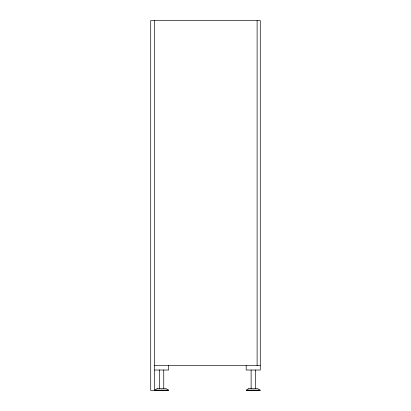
<?xml version="1.0" encoding="UTF-8"?>
<svg xmlns="http://www.w3.org/2000/svg" width="411" height="411" viewBox="0 0 411 411"><rect width="100%" height="100%" fill="white"/><g stroke="black" fill="none" stroke-linecap="round" stroke-linejoin="round"><path stroke-width="0.62" d="M154.593 365.615L260.281 365.615M154.593 370.018L168.685 370.018L168.685 365.615M168.685 390.45L150.719 390.45L150.719 20.55L260.281 20.55L260.281 370.018L246.189 370.018L246.189 365.615M246.189 390.45L260.281 390.45M257.111 20.55L257.111 365.615M255.349 370.018L255.349 388.688M253.233 390.111L253.233 390.45M251.121 370.018L251.121 388.688M163.753 370.018L163.753 388.688M161.641 390.111L161.641 390.45M159.53 370.018L159.53 388.688M154.593 20.55L154.593 390.45M157.13 388.688L154.593 390.111L168.685 390.111L166.147 388.688L157.13 388.688M248.727 388.688L246.189 390.111L260.281 390.111L257.743 388.688L248.727 388.688"/></g></svg>
